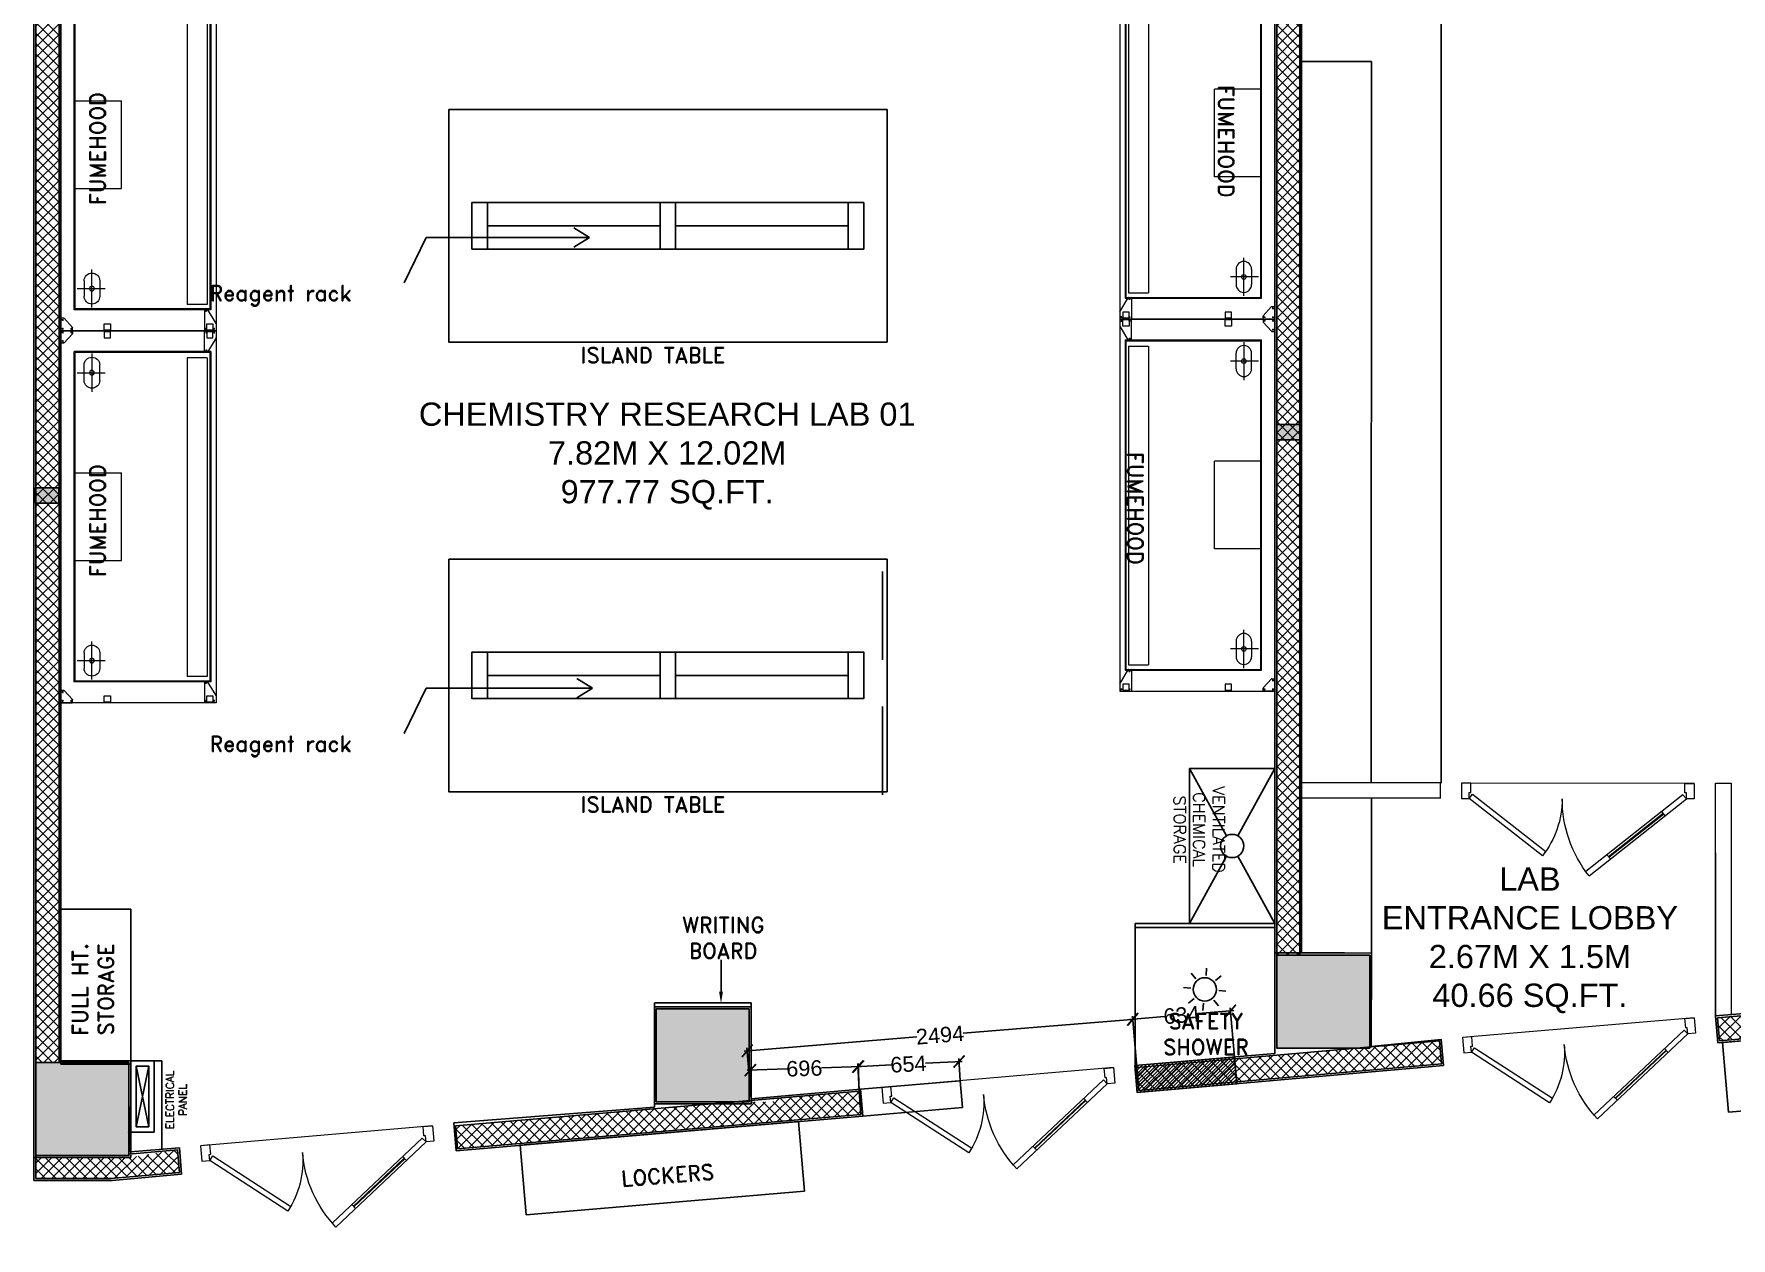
# Model space of a CAD drawing. Header units: millimetres. Extents: x -661525 to 498941, y 282148 to 1359693.
# Drawn here: x -253052 to -242110, y 608322 to 616089 of the extents above; entities that cross this region are included whole.
import ezdxf
from ezdxf import colors
from ezdxf.entities.mleader import LeaderData, LeaderLine
from ezdxf.math import Vec2, Vec3

# ---------------------------------------------------------------- set-up
doc = ezdxf.new("R2010")
doc.units = ezdxf.units.MM
doc.header["$LTSCALE"] = 2.5
doc.header["$PDMODE"] = 35
doc.header["$PDSIZE"] = 15
doc.layers.get('0').update_dxf_attribs({"linetype": 'CONTINUOUS'})
doc.layers.get('DEFPOINTS').update_dxf_attribs({"linetype": 'CONTINUOUS'})
for name, color, linetype in [('A-ANNO-TEXT', 7, 'CONTINUOUS'), ('A-COLS', 7, 'CONTINUOUS'), ('A-COLS-PATT', 252, 'CONTINUOUS'), ('A-WALL-2', 8, 'CONTINUOUS'), ('A-WALL-PATT-150', 8, 'CONTINUOUS'), ('A-WALL-PLAS', 8, 'CONTINUOUS'), ('DEMOLATION', 1, 'CONTINUOUS'), ('E-Panel', 5, 'CONTINUOUS'), ('gray', 252, 'CONTINUOUS'), ('I-FURN', 14, 'CONTINUOUS')]:
    doc.layers.add(name, color=color, linetype=linetype)
for name, color, linetype, lineweight in [('DIM', 47, 'CONTINUOUS', 18), ('DOORS', 10, 'CONTINUOUS', 9), ('lab furniture', 34, 'CONTINUOUS', 18), ('partition', 6, 'CONTINUOUS', 18)]:
    doc.layers.add(name, color=color, linetype=linetype, lineweight=lineweight)
doc.styles.add('ARIAL', font='arial.ttf')
doc.styles.add('COMPLEX', font='complex.shx', dxfattribs={"width": 0.8})
doc.styles.add('ROMAND', font='ROMAND')
doc.styles.get("Standard").update_dxf_attribs({"font": 'txt.shx', "height": 1})
doc.dimstyles.new('TICK100', dxfattribs={"dimtxt": 250, "dimasz": 200, "dimexe": 150, "dimexo": 10, "dimgap": 50, "dimtad": 0, "dimdec": 0, "dimrnd": 5, "dimzin": 1, "dimdsep": 46, "dimtxsty": 'COMPLEX', "dimblk1": 'ARCHTICK', "dimblk2": 'ARCHTICK', "dimsah": 1, "dimcen": 0.09375, "dimdle": 150, "dimclrd": 11, "dimclre": 11, "dimclrt": 7, "dimadec": 0, "dimazin": 0, "dimtfac": 1, "dimtdec": 0, "dimtofl": 0, "dimtmove": 0, "dimatfit": 3, "dimldrblk": 'OPEN90', "dimfxl": 1, "dimtolj": 1, "dimtzin": 1, "dimarcsym": 0})
pattern_1 = [(45, (95585.91, -161090.75), (-33.6759605, 33.6759605), []), (135, (95585.91, -161090.75), (-33.6759605, -33.6759605), [])]

# ---------------------------------------------------------------- blocks, each defined once
blk = doc.blocks.new('1800')
at = {"layer": 'lab furniture', "color": 8, "ltscale": 20}
for p, q in [((38363624, 110655), (38363584, 110655)), ((38363624, 110655), (38363584, 110655)), ((38363584, 110615), (38363584, 110655)), ((38363624, 110615), (38363624, 110655)), ((38365934, 110655), (38365974, 110655)), ((38365934, 110615), (38365934, 110655)), ((38365974, 110615), (38365974, 110655)), ((38363584, 110615), (38363624, 110615)), ((38365974, 110615), (38365934, 110615)), ((38363624, 109995), (38363584, 109995)), ((38363584, 109955), (38363584, 109995)), ((38363624, 109955), (38363624, 109995)), ((38365934, 109995), (38365974, 109995)), ((38365934, 109955), (38365934, 109995)), ((38365974, 109955), (38365974, 109995)), ((38363584, 109955), (38363624, 109955)), ((38365974, 109955), (38365934, 109955))]:
    blk.add_line(p, q, dxfattribs=at)
at = {"layer": 'lab furniture', "color": 8}
for p, q in [((38363586, 110663), (38363597, 110663)), ((38363591, 110668), (38363591, 110658)), ((38363591, 110617), (38363591, 110607)), ((38363707, 110617), (38363707, 110607)), ((38365973, 110663), (38365962, 110663)), ((38365967, 110668), (38365967, 110658)), ((38365967, 110617), (38365967, 110607)), ((38363586, 110612), (38363597, 110612)), ((38363702, 110612), (38363713, 110612)), ((38365973, 110612), (38365962, 110612)), ((38363579, 110125), (38363579, 109675)), ((38364497, 109765), (38364497, 110065)), ((38364497, 110065), (38365062, 110065)), ((38365062, 109765), (38365062, 110065)), ((38363579, 109677), (38363579, 109748)), ((38363586, 109742), (38363596, 109742)), ((38363591, 109747), (38363591, 109737)), ((38365062, 109765), (38364497, 109765)), ((38365973, 109742), (38365963, 109742)), ((38365968, 109747), (38365968, 109737)), ((38365979, 109677), (38365979, 109748)), ((38365979, 109677), (38365979, 109748)), ((38363657, 109675), (38363582, 109675)), ((38363586, 109687), (38363596, 109687)), ((38363591, 109692), (38363591, 109682)), ((38363643, 109687), (38363653, 109687)), ((38363648, 109692), (38363648, 109682)), ((38365902, 109675), (38365977, 109675)), ((38365916, 109687), (38365906, 109687)), ((38365911, 109692), (38365911, 109682)), ((38365973, 109687), (38365963, 109687)), ((38365968, 109692), (38365968, 109682))]:
    blk.add_line(p, q, dxfattribs=at)
at = {"layer": 'lab furniture', "color": 8, "ltscale": 40}
for p, q in [((38363625, 110675), (38363717, 110621)), ((38363719, 110618), (38363719, 110604)), ((38363715, 110600), (38363583, 110600)), ((38363582, 109750), (38363598, 109750)), ((38363600, 109750), (38363659, 109696)), ((38365959, 109750), (38365900, 109696)), ((38365977, 109750), (38365960, 109750)), ((38363659, 109694), (38363659, 109677)), ((38365899, 109694), (38365899, 109677))]:
    blk.add_line(p, q, dxfattribs=at)
at = {"layer": 'lab furniture', "color": 8, "ltscale": 300}
for p, q in [((38365844, 110641), (38363714, 110641)), ((38363714, 110641), (38363714, 109761)), ((38365839, 110636), (38363719, 110636)), ((38363719, 110636), (38363719, 109766)), ((38365804, 110619), (38363749, 110619)), ((38365804, 110619), (38365804, 110489)), ((38365839, 110636), (38365839, 109766)), ((38365839, 110618), (38365839, 110604)), ((38365934, 110675), (38365841, 110621)), ((38365844, 110641), (38365844, 109761)), ((38365851, 110617), (38365851, 110607)), ((38365843, 110600), (38365975, 110600)), ((38365857, 110612), (38365846, 110612)), ((38365804, 110489), (38363749, 110489)), ((38363714, 109761), (38365844, 109761)), ((38363719, 109766), (38365839, 109766))]:
    blk.add_line(p, q, dxfattribs=at)
at = {"layer": 'lab furniture', "color": 8, "ltscale": 85}
for p, q in [((38363749, 110619), (38363749, 110489)), ((38363901, 109925), (38363801, 109925)), ((38365658, 109925), (38365758, 109925)), ((38363901, 109825), (38363801, 109825)), ((38365658, 109825), (38365758, 109825))]:
    blk.add_line(p, q, dxfattribs=at)
at = {"layer": 'lab furniture', "color": 8, "ltscale": 30}
for p, q in [((38363728, 109875), (38363974, 109875)), ((38363851, 109781), (38363851, 109960)), ((38365831, 109875), (38365585, 109875)), ((38365708, 109781), (38365708, 109960))]:
    blk.add_line(p, q, dxfattribs=at)
at = {"layer": 'lab furniture', "color": 8}
blk.add_lwpolyline([(38363579, 110675), (38363579, 109675), (38365979, 109675), (38365979, 110675)], close=True, dxfattribs=at)
at = {"layer": 'lab furniture', "color": 8, "ltscale": 40}
for centre in [(38363591, 110663), (38365967, 110663), (38363591, 110612), (38363707, 110612), (38365967, 110612), (38363591, 109742), (38365968, 109742), (38363591, 109687), (38363648, 109687), (38365911, 109687), (38365968, 109687)]:
    blk.add_circle(centre, 2.5, dxfattribs=at)
at = {"layer": 'lab furniture', "color": 8, "ltscale": 300}
blk.add_circle((38365851, 110612), 2.5, dxfattribs=at)
at = {"layer": 'lab furniture', "color": 8, "ltscale": 85}
for centre in [(38363851, 109875), (38365708, 109875)]:
    blk.add_circle(centre, 15, dxfattribs=at)
at = {"layer": 'lab furniture', "color": 8, "ltscale": 40}
for centre, radius, start, end in [((38363623, 110671), 4, 59.9314, 90), ((38363715, 110618), 4, 0, 59.9314), ((38363715, 110604), 4, 270, 0), ((38365975, 110604), 4, 270, 0), ((38363582, 109748), 2.27, 90, 180), ((38363598, 109748), 2.27, 47.5029, 90), ((38365960, 109748), 2.27, 90, 132.4971), ((38365977, 109748), 2.27, 0, 90), ((38365982, 109748), 2.27, 90, 180), ((38363657, 109677), 2.27, 270, 0), ((38363657, 109694), 2.27, 0, 47.5029), ((38365902, 109694), 2.27, 132.4971, 180), ((38365902, 109677), 2.27, 180, 270)]:
    blk.add_arc(centre, radius, start, end, dxfattribs=at)
at = {"layer": 'lab furniture', "color": 8, "ltscale": 300}
for centre, start, end in [((38365843, 110618), 120.0686, 180), ((38365843, 110604), 180, 270)]:
    blk.add_arc(centre, 4, start, end, dxfattribs=at)
at = {"layer": 'lab furniture', "color": 8}
for centre, start, end in [((38365936, 110671), 90, 120.0686), ((38363583, 110604), 180, 270)]:
    blk.add_arc(centre, 4, start, end, dxfattribs=at)
at = {"layer": 'lab furniture', "color": 8, "ltscale": 85}
for centre, start, end in [((38363801, 109875), 90, 270), ((38363901, 109875), 270, 90), ((38365658, 109875), 90, 270), ((38365758, 109875), 270, 90)]:
    blk.add_arc(centre, 50, start, end, dxfattribs=at)
blk = doc.blocks.new('900d')
at = {"layer": 'DOORS', "color": 8, "linetype": 'ByBlock'}
blk.add_line((-899, 0), (601, 0), dxfattribs=at)
at = {"layer": 'DOORS', "color": 84}
for p, q in [((-849, -100), (-827, -73)), ((-223, -597), (-849, -100)), ((-827, -73), (-201, -570)), ((529, -72), (56, -440)), ((77, -468), (551, -100)), ((551, -100), (529, -72)), ((-712, -209), (-691, -181)), ((-360, -488), (-338, -461))]:
    blk.add_line(p, q, dxfattribs=at)
at = {"layer": 'DOORS', "color": 4}
for p, q in [((-350, -476), (-703, -196)), ((-348, -473), (-700, -193))]:
    blk.add_line(p, q, dxfattribs=at)
at = {"layer": 'DOORS', "color": 84}
for points in [[(-839, 0), (-899, 0), (-899, -100), (-849, -100), (-849, -60), (-839, -60)], [(541, 0), (601, 0), (601, -100), (551, -100), (551, -60), (541, -60)]]:
    blk.add_lwpolyline(points, close=True, dxfattribs=at)
for centre, radius, start, end in [((-849, -100), 800, 321.5499, 0), ((551, -100), 600, 180, 217.8707)]:
    blk.add_arc(centre, radius, start, end, dxfattribs=at)
blk = doc.blocks.new('_ARCHTICK')
at = {"color": 0, "linetype": 'ByBlock', "const_width": 0.15}
blk.add_lwpolyline([(-0.5, -0.5), (0.5, 0.5)], dxfattribs=at)
blk = doc.blocks.new('*D218')
at = {"layer": 'DEFPOINTS', "color": 0}
for p in [(-247737, 609428), (-248428, 609246), (-247732, 609269)]:
    blk.add_point(p, dxfattribs=at)
at = {"layer": 'DEMOLATION', "color": 8, "lineweight": -2}
for p, q in [((-247732, 609269), (-247738, 609448)), ((-248453, 609404), (-248196, 609413)), ((-248428, 609246), (-248434, 609425)), ((-247717, 609429), (-247974, 609420))]:
    blk.add_line(p, q, dxfattribs=at)
at = {"layer": 'DEMOLATION', "color": 8, "lineweight": -2, "xscale": 75, "yscale": 75, "zscale": 75}
for p, rotation in [((-248433, 609405), 181.8848060939943), ((-247737, 609428), 1.884806093994299)]:
    blk.add_blockref('_ARCHTICK', p, dxfattribs=dict(at, rotation=rotation))
at = {"layer": 'DEMOLATION', "color": 1, "insert": (-248085, 609416), "char_height": 100, "attachment_point": 5, "rotation": 1.8848, "style": 'ARIAL'}
blk.add_mtext('\\A1;696', dxfattribs=at)
blk = doc.blocks.new('*D219')
at = {"layer": 'DEFPOINTS', "color": 0}
for p in [(-247087, 609461), (-247081, 609337), (-247732, 609269)]:
    blk.add_point(p, dxfattribs=at)
at = {"layer": 'DEMOLATION', "color": 8, "lineweight": -2}
for p, q in [((-247760, 609427), (-247524, 609439)), ((-247732, 609269), (-247741, 609448)), ((-247067, 609462), (-247303, 609450)), ((-247081, 609337), (-247088, 609481))]:
    blk.add_line(p, q, dxfattribs=at)
at = {"layer": 'DEMOLATION', "color": 8, "lineweight": -2, "xscale": 75, "yscale": 75, "zscale": 75}
for p, rotation in [((-247740, 609428), 182.9506741685009), ((-247087, 609461), 2.950674168500895)]:
    blk.add_blockref('_ARCHTICK', p, dxfattribs=dict(at, rotation=rotation))
at = {"layer": 'DEMOLATION', "color": 1, "insert": (-247414, 609444), "char_height": 100, "attachment_point": 5, "rotation": 2.9507, "style": 'ARIAL'}
blk.add_mtext('\\A1;654', dxfattribs=at)
blk = doc.blocks.new('*D220')
at = {"layer": 'DEFPOINTS', "color": 0}
for p in [(-245967, 609733), (-245942, 609423), (-248428, 609220)]:
    blk.add_point(p, dxfattribs=at)
at = {"layer": 'DEMOLATION', "color": 8, "lineweight": -2}
for p, q in [((-245947, 609734), (-247061, 609644)), ((-245942, 609423), (-245969, 609753)), ((-248473, 609528), (-247359, 609619)), ((-248428, 609220), (-248455, 609550))]:
    blk.add_line(p, q, dxfattribs=at)
at = {"layer": 'DEMOLATION', "color": 8, "lineweight": -2, "xscale": 75, "yscale": 75, "zscale": 75}
for p, rotation in [((-245967, 609733), 4.66959883643129), ((-248453, 609530), 184.6695988364313)]:
    blk.add_blockref('_ARCHTICK', p, dxfattribs=dict(at, rotation=rotation))
at = {"layer": 'DEMOLATION', "color": 1, "insert": (-247210, 609631), "char_height": 100, "attachment_point": 5, "rotation": 4.6696, "style": 'ARIAL'}
blk.add_mtext('\\A1;2494', dxfattribs=at)
blk = doc.blocks.new('*D221')
at = {"layer": 'DEFPOINTS', "color": 0}
for p in [(-245337, 609787), (-245311, 609489), (-245942, 609423)]:
    blk.add_point(p, dxfattribs=at)
at = {"layer": 'DEMOLATION', "color": 8, "lineweight": -2}
for p, q in [((-245317, 609789), (-245543, 609770)), ((-245311, 609489), (-245339, 609807)), ((-245988, 609731), (-245763, 609751)), ((-245942, 609423), (-245970, 609753))]:
    blk.add_line(p, q, dxfattribs=at)
at = {"layer": 'DEMOLATION', "color": 8, "lineweight": -2, "xscale": 75, "yscale": 75, "zscale": 75}
for p, rotation in [((-245969, 609733), 184.9452997153627), ((-245337, 609787), 4.945299715362681)]:
    blk.add_blockref('_ARCHTICK', p, dxfattribs=dict(at, rotation=rotation))
at = {"layer": 'DEMOLATION', "color": 1, "insert": (-245653, 609760), "char_height": 100, "attachment_point": 5, "rotation": 4.9453, "style": 'ARIAL'}
blk.add_mtext('\\A1;634', dxfattribs=at)

msp = doc.modelspace()

# ---------------------------------------------------------------- hatches: boundary and pattern name
at = {"layer": 'A-COLS-PATT'}
h = msp.add_hatch(color=256, dxfattribs=at)
h.dxf.hatch_style = 1
h.paths.add_polyline_path([(-245039.7, 613470.8), (-244889.7, 613470.8), (-244889.7, 613570.8), (-245039.7, 613570.8)])
h = msp.add_hatch(color=256, dxfattribs=at)
h.dxf.hatch_style = 1
h.paths.add_polyline_path([(-253041, 613062.1), (-252891, 613062.1), (-252891, 613162.1), (-253041, 613162.1)])
h = msp.add_hatch(color=256, dxfattribs=at)
h.dxf.hatch_style = 1
h.paths.add_polyline_path([(-244439.7, 610147.9), (-245039.7, 610147.9), (-245039.7, 609547.9), (-244439.7, 609547.9)])
h = msp.add_hatch(color=256, dxfattribs=at)
h.dxf.hatch_style = 1
h.paths.add_polyline_path([(-248439.7, 609801.1), (-249039.7, 609801.1), (-249039.7, 609201.1), (-248439.7, 609201.1)])
h = msp.add_hatch(color=256, dxfattribs=at)
h.dxf.hatch_style = 1
h.paths.add_polyline_path([(-252439.7, 609454.3), (-253039.7, 609454.3), (-253039.7, 608854.3), (-252439.7, 608854.3)])
at = {"layer": 'A-WALL-PATT-150'}
h = msp.add_hatch(dxfattribs=at)
h.set_pattern_fill('ANSI37', color=254, scale=15, style=0)
h.set_pattern_definition([(45, (-244969.467, 619647.306), (-33.67596, 33.67596), []), (135, (-244969.467, 619647.306), (-33.67596, -33.67596), [])])
h.paths.add_polyline_path([(-244889.7, 619986.4), (-245039.7, 619986.4), (-245039.7, 619076.4), (-244889.7, 619076.4)])
h.paths.add_polyline_path([(-245040.7, 619986.4), (-244890.7, 619986.4), (-244889.7, 620775.4), (-245039.7, 620775.4)])
h.paths.add_polyline_path([(-244889.7, 619076.4), (-245039.7, 619076.4), (-245039.7, 610147.9), (-244889.7, 610147.9)])
h = msp.add_hatch(dxfattribs=at)
h.set_pattern_fill('ANSI37', color=254, scale=15, angle=360, style=0)
h.set_pattern_definition(pattern_1)
h.paths.add_polyline_path([(-253039.7, 609454.3), (-252889.7, 609454.3), (-252889.7, 620575.4), (-253039.7, 620575.4)])
h = msp.add_hatch(dxfattribs=at)
h.set_pattern_fill('ANSI37', color=254, scale=15, angle=360, style=0)
h.set_pattern_definition([(45, (95585.91, -161090.75), (-33.6759605, 33.6759605), []), (135, (95585.91, -161090.75), (-33.6759605, -33.6759605), [])])
h.paths.add_polyline_path([(-242197.2, 609743), (-242184.2, 609593.6), (-240439.7, 609744.8), (-239135.5, 609744.8), (-239135.5, 609894.8), (-240439.7, 609895.4)])
h = msp.add_hatch(dxfattribs=at)
h.set_pattern_fill('ANSI37', color=254, scale=15, angle=360, style=0)
h.set_pattern_definition(pattern_1)
h.paths.add_polyline_path([(-245941.9, 609423.5), (-245928.9, 609274.1), (-243976.5, 609445.5), (-243988.8, 609595)])
h = msp.add_hatch(dxfattribs=at)
h.set_pattern_fill('ANSI37', color=254, scale=15, angle=360, style=0)
h.set_pattern_definition([(45, (95723.365, -161078.93), (-33.6759605, 33.6759605), []), (135, (95723.365, -161078.93), (-33.6759605, -33.6759605), [])])
h.paths.add_polyline_path([(-248912.7, 609168.3), (-250333.8, 609046.6), (-250321, 608897.2), (-248899.9, 609018.8)])
h.paths.add_polyline_path([(-247720.4, 609119.1), (-247731.9, 609268.7), (-248290.3, 609221.6), (-248290.3, 609221.5), (-248277.5, 609072.1)])
h.paths.add_polyline_path([(-248288.4, 609199.9), (-248543, 609199.9), (-248912.7, 609168.2), (-248899.9, 609018.8), (-248277.5, 609072.1)])
h.paths.add_polyline_path([(-252427.7, 608842.3), (-252914.3, 608842.3), (-253039.7, 608842.3), (-253039.7, 608705.3), (-252546.3, 608706.2), (-252112.4, 608743.6), (-252125.3, 608893.1)])
at = {"layer": 'DEMOLATION'}
h = msp.add_hatch(dxfattribs=at)
h.set_pattern_fill('ANSI31', color=3, scale=5)
h.set_pattern_definition([(45, (-237975.168, 609285.338), (-11.22532, 11.22532), [])])
h.paths.add_polyline_path([(-231460.7, 608663.9), (-229995.5, 608982.1), (-230034.3, 609163.1), (-231499.9, 608843.4)])
edge = h.paths.add_edge_path()
edge.add_line((-245954.8, 609434.2), (-245311.3, 609489.2))
edge.add_line((-245311.3, 609489.2), (-245296.4, 609317.3))
edge.add_line((-245296.4, 609317.3), (-245939.9, 609261.7))
edge.add_line((-245939.9, 609261.7), (-245951.8, 609434.4))
h.paths.add_polyline_path([(-237347.5, 609906.8), (-237347.5, 609732.8), (-237347.4, 609732.8), (-237347.4, 609906.8)])

# ---------------------------------------------------------------- linework, layer by layer
at = {"color": 1}
for p, q in [((-245591.4, 610031.2), (-245561.2, 609995.2)), ((-245491.3, 610062.7), (-245495.4, 610015.9)), ((-245398.2, 610014.2), (-245434.2, 609984)), ((-245639.9, 609938.1), (-245593.1, 609934)), ((-245413.5, 609918.2), (-245366.7, 609914.1)), ((-245572.3, 609868.2), (-245608.4, 609838)), ((-245511.2, 609836.3), (-245515.3, 609789.5)), ((-245445.4, 609857.1), (-245415.2, 609821))]:
    msp.add_line(p, q, dxfattribs=at)
msp.add_circle((-245503.3, 609926.1), 75.1, dxfattribs=at)
at = {"layer": 'A-ANNO-TEXT', "color": 0, "ltscale": 0.5}
for p, q in [((-249470.8, 614776.6), (-249571.8, 614838.7)), ((-250664.8, 614482.8), (-250522.7, 614776.6)), ((-250522.7, 614776.6), (-249470.8, 614776.6)), ((-249470.8, 614776.6), (-249571.8, 614714.5)), ((-250664.8, 611576.1), (-250522.7, 611869.9)), ((-250522.7, 611869.9), (-249450.3, 611869.9)), ((-249450.3, 611869.9), (-249551.3, 611932)), ((-249450.3, 611869.9), (-249551.3, 611807.8))]:
    msp.add_line(p, q, dxfattribs=at)
at = {"layer": 'A-COLS'}
for points in [[(-245039.7, 613470.8), (-244889.7, 613470.8), (-244889.7, 613570.8), (-245039.7, 613570.8)], [(-253041, 613062.1), (-252891, 613062.1), (-252891, 613162.1), (-253041, 613162.1)], [(-244439.7, 610147.9), (-245039.7, 610147.9), (-245039.7, 609547.9), (-244439.7, 609547.9)], [(-248439.7, 609801.1), (-249039.7, 609801.1), (-249039.7, 609201.1), (-248439.7, 609201.1)], [(-252439.7, 609454.3), (-253039.7, 609454.3), (-253039.7, 608854.3), (-252439.7, 608854.3)]]:
    msp.add_lwpolyline(points, close=True, dxfattribs=at)
at = {"layer": 'A-WALL-2'}
for p, q in [((-245039.7, 610147.9), (-245039.7, 620775.4)), ((-244889.7, 610147.9), (-244889.7, 620775.4)), ((-253039.7, 609454.3), (-253039.7, 620575.4)), ((-252889.7, 609454.3), (-252889.7, 620575.4)), ((-240452.7, 609894.2), (-242197.2, 609743)), ((-242197.2, 609743), (-242184.2, 609593.5)), ((-242197.1, 609742.8), (-242184.3, 609593.7)), ((-243989.1, 609595.1), (-245941.8, 609423.3)), ((-243989.1, 609595.1), (-243976.3, 609445.4)), ((-243975.9, 609445.7), (-245928.9, 609273.8)), ((-245941.9, 609423.5), (-245928.9, 609274)), ((-245941.8, 609423.3), (-245929, 609274.2)), ((-245941.8, 609423.3), (-245928.9, 609273.8)), ((-247731.9, 609268.7), (-250333.8, 609046.6)), ((-247731.9, 609268.7), (-247720.4, 609119.1)), ((-247720.4, 609119.1), (-250321, 608897.2)), ((-250333.8, 609046.6), (-250321, 608897.2)), ((-252125.2, 608892.2), (-252440.5, 608864.1)), ((-252125.2, 608892.2), (-252112.4, 608744.5)), ((-252439.7, 608855.3), (-253039.7, 608855.3)), ((-253039.7, 608855.3), (-253039.7, 608705.3)), ((-253039.7, 608705.3), (-252556.2, 608705.3)), ((-252112.4, 608744.5), (-252556.2, 608705.3))]:
    msp.add_line(p, q, dxfattribs=at)
msp.add_lwpolyline([(-242184.2, 609593.5), (-240439.7, 609744.8), (-239135.5, 609744.8), (-239135.5, 609894.8), (-240439.7, 609894.8)], dxfattribs=at)
at = {"layer": 'A-WALL-PLAS'}
for p, q in [((-253051.7, 620564.4), (-253051.7, 609420.2)), ((-244601.7, 610160.9), (-245052.8, 610160.9)), ((-242210.4, 609754.8), (-241051.7, 609854.4)), ((-242210.1, 609753.9), (-242195.1, 609580.6)), ((-242195.1, 609580.6), (-240568.5, 609721.6)), ((-243965.3, 609434.5), (-245939.8, 609260.8)), ((-248445.2, 609357.2), (-248439.7, 609357.7)), ((-248444.1, 609347.2), (-248439.7, 609347.7)), ((-245954.8, 609434.2), (-245939.8, 609260.8)), ((-247723.7, 609282.1), (-248427.7, 609220.2)), ((-247723.7, 609282.1), (-247708.8, 609108.3)), ((-250345.4, 609065.4), (-249051.7, 609166.3)), ((-250330, 608885), (-247708.8, 609108.3)), ((-249051.7, 609188.1), (-249051.7, 609166.3)), ((-252445.1, 609011.4), (-252439.7, 609012)), ((-252444, 609001.5), (-252439.7, 609001.9)), ((-250345.4, 609065.4), (-250330, 608885)), ((-253051.7, 608888.4), (-253051.7, 608693.3)), ((-252114.2, 608904.6), (-252099.5, 608733.2)), ((-250330, 608884.8), (-250330, 608885)), ((-253051.7, 608693.3), (-252546.7, 608693.3)), ((-252546.7, 608693.3), (-252099.5, 608733.5))]:
    msp.add_line(p, q, dxfattribs=at)
for points in [[(-245051.7, 620775.4), (-245051.7, 609511.6), (-245954.8, 609434.2)], [(-244879.7, 620775.4), (-244879.7, 610160.9)], [(-252877.7, 620563.4), (-252877.7, 609466.3), (-252427.7, 609466.3), (-252427.7, 608867.3)], [(-252114.2, 608904.6), (-252428.6, 608877.2), (-252427.7, 609466.3), (-252877.7, 609466.3), (-252877.7, 620563.4)], [(-241051.7, 609854.4), (-241051.7, 610506.6), (-240427.7, 610506.6), (-240427.7, 609906.8), (-239123.5, 609906.8), (-239123.5, 609732.8), (-240439.2, 609732.8), (-242183.2, 609581.6)], [(-244879.7, 610160.9), (-244427.6, 610160.8), (-244431.4, 609557.5), (-243979.8, 609603.9), (-243965.3, 609434.5)], [(-248427.7, 609814.1), (-248427.7, 609188.1), (-249051.7, 609188.1), (-249051.7, 609814.1), (-248427.7, 609814.1), (-248427.7, 609188.1)], [(-242210.3, 609753.9), (-242210.4, 609754.8)], [(-242205.5, 609723.6), (-242205.5, 609723.6)], [(-252427.7, 608878.6), (-252427.7, 609441.3)], [(-253051.7, 609420.2), (-253051.7, 608842.3), (-252427.7, 608842.3), (-252427.7, 608856.5)], [(-250342.2, 609027.3), (-250342.2, 609027.3)]]:
    msp.add_lwpolyline(points, dxfattribs=at)
at = {"layer": 'DEMOLATION', "color": 3}
msp.add_lwpolyline([(-245954.8, 609434.2), (-245311.3, 609489.2), (-245296.4, 609317.3), (-245939.9, 609261.7), (-245951.8, 609434.4)], dxfattribs=at)
at = {"layer": 'DEMOLATION'}
msp.add_lwpolyline([(-247723.7, 609282.1), (-247080.7, 609337.2), (-247065.9, 609164.3), (-247708.8, 609108.3), (-247724, 609282.1)], dxfattribs=at)
at = {"layer": 'DIM'}
for p, q in [((-244879.7, 611850.5), (-244879.7, 611750.5)), ((-242195.3, 609580.5), (-242210.1, 609753.9))]:
    msp.add_line(p, q, dxfattribs=at)
at = {"layer": 'E-Panel'}
for points in [[(-252276.7, 609004.3), (-252276.7, 609466.3), (-252426.7, 609466.3), (-252426.7, 609004.3)], [(-252276.7, 609004.3), (-252276.7, 609466.3), (-252426.7, 609466.3), (-252426.7, 609004.3)], [(-252311.1, 609038.7), (-252311.1, 609431.9), (-252392.3, 609431.9), (-252392.3, 609038.7)], [(-252311.1, 609038.7), (-252311.1, 609431.9), (-252392.3, 609431.9), (-252392.3, 609038.7)]]:
    msp.add_lwpolyline(points, close=True, dxfattribs=at)
msp.add_lwpolyline([(-252392.3, 609038.7), (-252311.1, 609431.9), (-252392.3, 609431.9), (-252311.1, 609038.7)], dxfattribs=at)
msp.add_lwpolyline([(-252392.3, 609038.7), (-252311.1, 609431.9), (-252392.3, 609431.9), (-252311.1, 609038.7)], dxfattribs=at)
at = {"layer": 'gray'}
for p, q in [((-247581.7, 612621.4), (-247581.7, 612051.4)), ((-247581.7, 611751.4), (-247581.7, 611181.4))]:
    msp.add_line(p, q, dxfattribs=at)
at = {"layer": 'I-FURN'}
for p, q in [((-243979.7, 616901.4), (-243979.7, 611257.4)), ((-245362.9, 610916.8), (-245601.7, 611351.1)), ((-245290.6, 610916.8), (-245051.7, 611351.1)), ((-244427.6, 610160.8), (-244427.6, 611157.4)), ((-245601.7, 610351.1), (-245362.9, 610785.4)), ((-245051.7, 610351.1), (-245290.6, 610785.4)), ((-242210.4, 609754.7), (-242210.4, 610806.8)), ((-245951.8, 610351.1), (-245051.7, 610351.1)), ((-245951.8, 610351.1), (-245951.8, 610326.1)), ((-245951.8, 610326.1), (-245951.8, 609434.2)), ((-245951.8, 610326.1), (-245051.7, 610326.1)), ((-252227.6, 609466.3), (-252427.7, 609466.3)), ((-252227.6, 609466.3), (-252227.6, 608894.7))]:
    msp.add_line(p, q, dxfattribs=at)
at = {"layer": 'I-FURN', "color": 8}
for p, q in [((-244429.4, 615910.8), (-244879.6, 615910.8)), ((-244429.6, 611257.4), (-244429.4, 615910.8)), ((-250227.7, 615001.4), (-247701.7, 615001.4)), ((-250127.7, 614851.4), (-249014.7, 614851.4)), ((-248914.7, 614851.4), (-247801.7, 614851.4)), ((-250177.7, 614701.4), (-247751.7, 614701.4)), ((-250227.7, 612101.4), (-247701.7, 612101.4)), ((-250127.7, 611951.4), (-249014.7, 611951.4)), ((-248914.7, 611951.4), (-247801.7, 611951.4)), ((-250177.7, 611801.4), (-247751.7, 611801.4))]:
    msp.add_line(p, q, dxfattribs=at)
at = {"layer": 'I-FURN', "color": 4}
for p, q in [((-248427.7, 609839.1), (-249051.7, 609839.1)), ((-249051.7, 609814.1), (-249051.7, 609839.1)), ((-248427.7, 609814.1), (-248427.7, 609839.1))]:
    msp.add_line(p, q, dxfattribs=at)
at = {"layer": 'I-FURN'}
for points in [[(-250377.7, 615601.4), (-247551.7, 615601.4), (-247551.7, 614101.4), (-250377.7, 614101.4)], [(-250377.7, 612701.4), (-247551.7, 612701.4), (-247551.7, 611201.4), (-250377.7, 611201.4)], [(-245051.7, 611351.1), (-245051.7, 610351.1), (-245601.7, 610351.1), (-245601.7, 611351.1)], [(-252877.7, 610444.5), (-252877.7, 609444.5), (-252427.7, 609444.5), (-252427.7, 610444.5)], [(-242164.7, 609583.2), (-242126.5, 609134.9), (-240333, 609287.7), (-240371.2, 609736)], [(-249916.1, 608920.3), (-249877.9, 608471.9), (-248084.4, 608624.7), (-248122.6, 609073.1)]]:
    msp.add_lwpolyline(points, close=True, dxfattribs=at)
at = {"layer": 'I-FURN', "color": 5}
for points in [[(-250127.7, 615001.4), (-250127.7, 614701.4), (-250227.7, 614701.4), (-250227.7, 615001.4)], [(-249014.7, 615001.4), (-249014.7, 614701.4), (-248914.7, 614701.4), (-248914.7, 615001.4)], [(-247801.7, 615001.4), (-247801.7, 614701.4), (-247701.7, 614701.4), (-247701.7, 615001.4)], [(-250127.7, 612101.4), (-250127.7, 611801.4), (-250227.7, 611801.4), (-250227.7, 612101.4)], [(-249014.7, 612101.4), (-249014.7, 611801.4), (-248914.7, 611801.4), (-248914.7, 612101.4)], [(-247801.7, 612101.4), (-247801.7, 611801.4), (-247701.7, 611801.4), (-247701.7, 612101.4)]]:
    msp.add_lwpolyline(points, close=True, dxfattribs=at)
at = {"layer": 'I-FURN'}
msp.add_circle((-245326.7, 610851.1), 75, dxfattribs=at)
at = {"layer": 'partition'}
for p, q in [((-243986.6, 611258.5), (-244879.7, 611258.5)), ((-243986.6, 611258.5), (-243986.8, 611158.4)), ((-242210.4, 609755.8), (-242210.4, 611255.8)), ((-242210.4, 611255.8), (-242110.4, 611255.8)), ((-242110.4, 611255.8), (-242110.4, 609758.8)), ((-243986.6, 611158.5), (-244879.7, 611158.5))]:
    msp.add_line(p, q, dxfattribs=at)

# ---------------------------------------------------------------- block references
at = {"layer": 'DOORS', "xscale": -1.000149341657723, "yscale": 1.000149341657723, "zscale": 1.000149341657723, "rotation": 359.9135273809906}
msp.add_blockref('900d', (-243247.6, 611256.3), dxfattribs=at)
at = {"layer": 'DOORS', "xscale": -1}
for p, rotation in [((-243243.6, 609666.6), 4.871341531041045), ((-246987.4, 609344.3), 4.915926670095745), ((-246987.4, 609344.3), 4.915926670095745), ((-251378.1, 608968.7), 4.915926670095745)]:
    msp.add_blockref('900d', p, dxfattribs=dict(at, rotation=rotation))
at = {"layer": 'lab furniture', "xscale": -1, "rotation": 270}
for p in [(-362553, -37749404), (-362553, -37751804)]:
    msp.add_blockref('1800', p, dxfattribs=at)
at = {"layer": 'lab furniture', "rotation": 90.00000000000001}
for p in [(-135376.5, -37749329), (-135376.5, -37751729)]:
    msp.add_blockref('1800', p, dxfattribs=at)

# ---------------------------------------------------------------- texts
at = {"layer": 'A-ANNO-TEXT', "color": 0, "ltscale": 0.5, "attachment_point": 6, "style": 'ROMAND'}
for s, insert, char_height, width, rotation in [('\\A1;\\pxqc;{\\C6;FUMEHOOD}', (-252641.4, 616661.9), 100, 2623.643, 90), ('\\A1;\\pxqc;{\\C6;FUMEHOOD}', (-245365.8, 614085.6), 100, 2623.643, 270), ('\\A1;\\pxqc;{\\C6;FUMEHOOD}', (-245950.5, 611716.9), 100, 2623.643, 270), ('\\A1;\\pxqc;{\\C6;FUMEHOOD}', (-252641.4, 614261.9), 100, 2623.643, 90), ('\\A1;\\pxqc;{\\C6;VENTILATED \\PCHEMICAL \\PSTORAGE}', (-245539.7, 609644.3), 75, 2623.643, 270), ('\\A1;\\pxqc;{\\C6;FULL HT. \\PSTORAGE}', (-252671.3, 611238.1), 100, 2623.643, 90), ('\\A1;\\pxqc;{\\C6;ELECTRICAL \\PPANEL}', (-252133.8, 609667.2), 50, 907.478, 90), ('\\A1;\\pxqc;{\\C6;ELECTRICAL \\PPANEL}', (-252132.8, 609667.2), 50, 907.478, 90), ('\\A1;\\pxqc;{\\C6;LOCKERS}', (-247658.3, 608830.5), 100, 2623.643, 4.53317)]:
    msp.add_mtext(s, dxfattribs=dict(at, insert=insert, char_height=char_height, width=width, rotation=rotation))
for s, insert, char_height, width in [('\\A1;\\pxqc;{\\C6;Reagent rack}', (-250999.5, 614400.3, -4.9), 100, 2.728484105318785e-12), ('\\A1;\\pxqc;{\\C6;ISLAND TABLE}', (-247799.2, 614017.2), 100, 2523.643), ('\\A1;\\pxqc;{\\f@Arial Unicode MS|b0|i0|c0|p34;\\C256;CHEMISTRY RESEARCH LAB 01\\P7.82M X 12.02M\\P977.77 SQ.FT.\\Fromand|c0;\\C6; }', (-246585.3, 613366), 150, 4767.61), ('\\A1;\\pxqc;{\\C6;Reagent rack}', (-250999.5, 611493.5, -4.9), 100, 2.728484105318785e-12), ('\\A1;\\pxqc;{\\C6;ISLAND TABLE}', (-247799.2, 611118.7), 100, 2523.643), ('\\pxqc;{\\f@Arial Unicode MS|b0|i0|c0|p34;\\H0.6x;\\C256;LAB \\PENTRANCE LOBBY\\P2.67M X 1.5M\\P40.66 SQ.FT.\\Fromand.shx|c0;\\H1.667x;\\C6; }', (-241023.4, 610242.5), 250, 4767.61), ('\\A1;\\pxqc;{\\C6;WRITING \\PBOARD }', (-247295.9, 610258.6), 100, 2623.643), ('\\A1;\\pxqc;{\\C6;SAFETY \\PSHOWER}', (-244184.1, 609637.4), 100, 2623.643)]:
    msp.add_mtext(s, dxfattribs=dict(at, insert=insert, char_height=char_height, width=width))

# ---------------------------------------------------------------- dimensions: what is measured, and where the dimension line sits
at = {"layer": 'DEMOLATION', "color": 1}
for p1, p2, distance, picture, middle in [((-248427.7, 609220.2), (-245941.8, 609423.3), 310.6, '*D220', (-247210, 609631.3)), ((-248427.7, 609245.8), (-247731.9, 609268.7), 159.3, '*D218', (-248085.1, 609416.5))]:
    dim = msp.add_aligned_dim(p1=p1, p2=p2, distance=distance, dimstyle='TICK100', override={"dimtxt": 100, "dimasz": 75, "dimexe": 20, "dimexo": 0, "dimgap": 0, "dimrnd": 0, "dimtxsty": 'ARIAL', "dimdle": 20, "dimclrd": 8, "dimclre": 8, "dimclrt": 1}, dxfattribs=at)
    dim.commit()
    dim.dimension.update_dxf_attribs({"geometry": picture, "text_midpoint": middle})
for base, p1, p2, angle, picture, middle in [((-245337.1, 609787.4), (-245941.8, 609423.3), (-245311.3, 609489.2), 184.9453, '*D221', (-245652.8, 609760.1)), ((-247087.1, 609461.3), (-247731.9, 609268.7), (-247080.7, 609337.2), 182.95067, '*D219', (-247413.6, 609444.5))]:
    dim = msp.add_linear_dim(base=base, p1=p1, p2=p2, angle=angle, dimstyle='TICK100', override={"dimtxt": 100, "dimasz": 75, "dimexe": 20, "dimexo": 0, "dimgap": 0, "dimrnd": 0, "dimtxsty": 'ARIAL', "dimdle": 20, "dimclrd": 8, "dimclre": 8, "dimclrt": 1}, dxfattribs=at)
    dim.commit()
    dim.dimension.update_dxf_attribs({"geometry": picture, "text_midpoint": middle})

# ---------------------------------------------------------------- leaders
at = {"layer": 'A-ANNO-TEXT', "color": 0, "ltscale": 0.5}
ml = msp.add_multileader_mtext('Standard', dxfattribs=at)
ml.set_content('')
ml.set_leader_properties()
ml.build(insert=Vec2(0, 0))
ml.multileader.update_dxf_attribs({"text_right_attachment_type": 6, "dogleg_length": 0.36, "arrow_head_size": 75})
ctx = ml.context
ctx.base_point, ctx.arrow_head_size, ctx.plane_origin = Vec3(-248621.9, 610117.6), 75, Vec3(-248622.2, 609835.9)
ctx.right_attachment = 6
notes = []
notes.append((ctx, [(0, (1, 1, 0), (-248622.2, 610117.6), (1, 0), 0.36, [(0, [(-248622.2, 609835.9)], 0, [])])]))
ctx.mtext.insert, ctx.mtext.flow_direction = Vec3(-248619.9, 610119.6), 5
for ctx, leaders in notes:
    for number, flags, end, landing, length, lines in leaders:
        leader = LeaderData()
        leader.index, (leader.has_last_leader_line, leader.has_dogleg_vector, leader.attachment_direction) = number, flags
        leader.last_leader_point, leader.dogleg_vector, leader.dogleg_length = Vec3(end), Vec3(landing), length
        for number, points, colour, breaks in lines:
            line = LeaderLine()
            line.index, line.vertices, line.color, line.breaks = number, Vec3.list(points), colors.encode_raw_color(colour), breaks
            leader.lines.append(line)
        ctx.leaders.append(leader)

doc.saveas('drawing.dxf')
